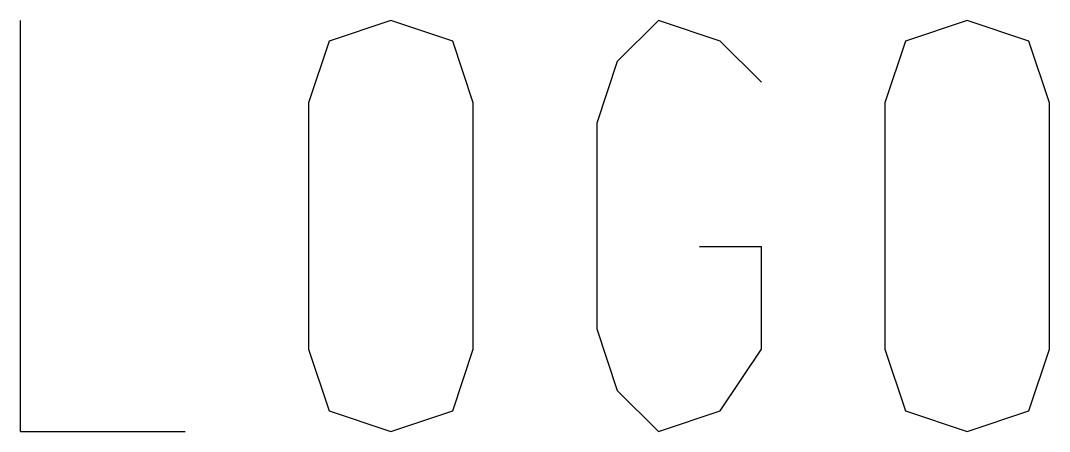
# Model space of a CAD drawing. Header units: metres. Extents: x 0 to 200, y 0 to 80.
import ezdxf

# ---------------------------------------------------------------- set-up
doc = ezdxf.new("R2010")
doc.units = ezdxf.units.M
doc.layers.add('Grabado', color=3, linetype='Continuous')

msp = doc.modelspace()

# ---------------------------------------------------------------- linework, layer by layer
at = {"layer": 'Grabado'}
for points in [[(0, 0), (0, 80)], [(72, 0), (84, 4), (88, 16), (88, 64), (84, 76), (72, 80), (60, 76), (56, 64), (56, 16), (60, 4), (72, 0)], [(144, 68), (136, 76), (124, 80), (116, 72), (112, 60)], [(184, 0), (196, 4), (200, 16), (200, 64), (196, 76), (184, 80), (172, 76), (168, 64), (168, 16), (172, 4), (184, 0)], [(112, 60), (112, 20)], [(132, 36), (144, 36)], [(144, 16), (144, 36)], [(112, 20), (116, 8), (124, 0), (136, 4), (144, 16)], [(0, 0), (32, 0)]]:
    msp.add_lwpolyline(points, dxfattribs=at)

doc.saveas('drawing.dxf')
